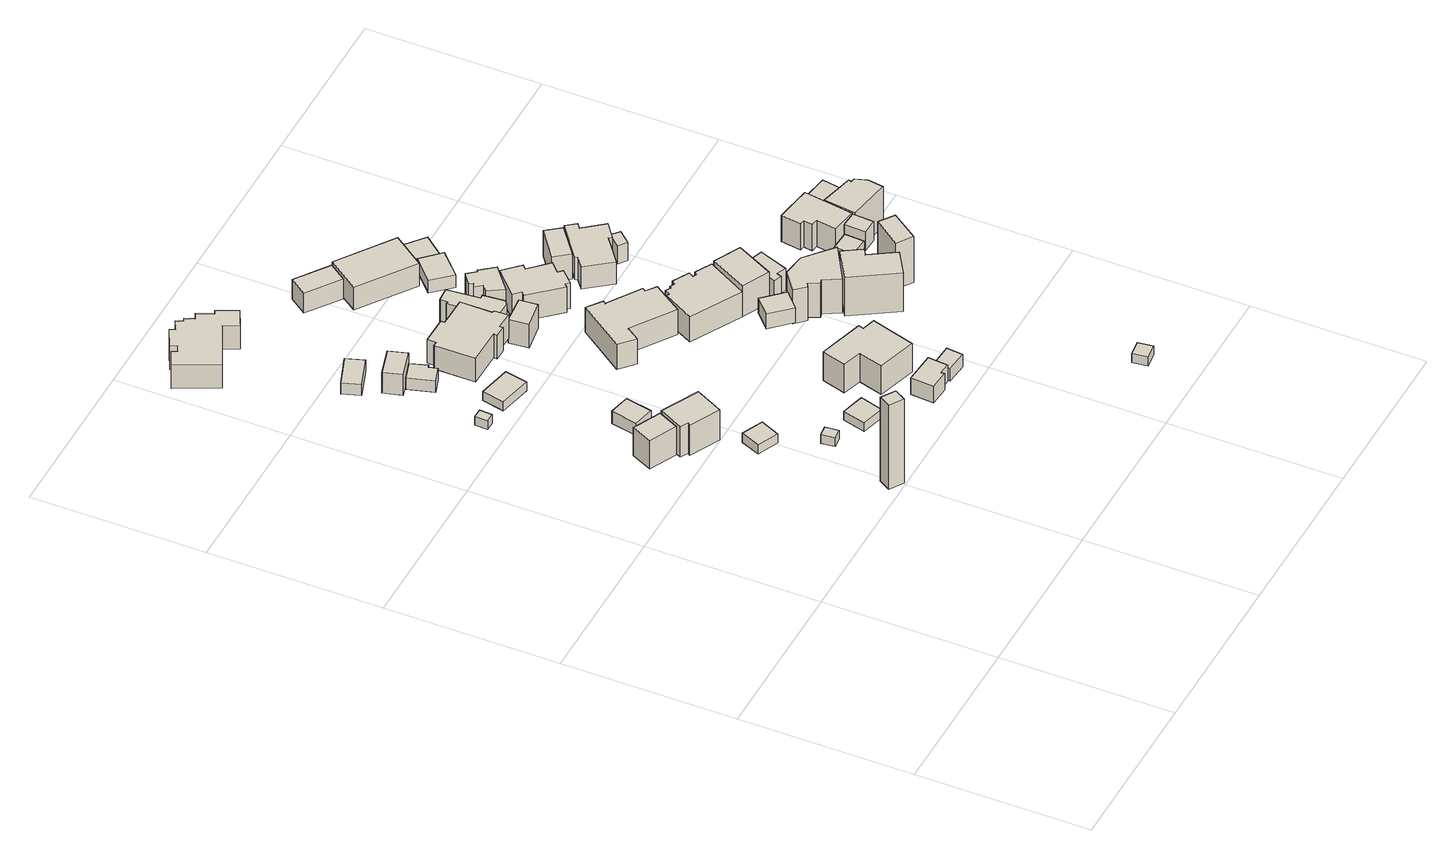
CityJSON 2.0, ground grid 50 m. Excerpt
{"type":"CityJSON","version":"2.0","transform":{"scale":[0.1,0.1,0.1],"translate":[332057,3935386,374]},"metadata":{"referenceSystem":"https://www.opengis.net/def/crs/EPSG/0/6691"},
"CityObjects":{
"building1":{"type":"Building","attributes":{"measuredHeight":33.1,"BuildingIDAttribute.prefecture":"14","BuildingIDAttribute.city":"14151","BuildingDetailAttribute.surveyYear":2015},"geometry":[{"type":"Solid","lod":"1","boundaries":[[[[0,1,2,3]],[[2,4,5,3]],[[1,6,4,2]],[[0,7,6,1]],[[3,5,7,0]],[[4,6,7,5]]]]}]},
"building2":{"type":"Building","attributes":{"usage":"411","measuredHeight":10.2,"storeysAboveGround":1,"BuildingIDAttribute.prefecture":"14","BuildingIDAttribute.city":"14151","BuildingDetailAttribute.totalFloorArea":48.78,"BuildingDetailAttribute.buildingFootprintArea":48.78,"BuildingDetailAttribute.buildingStructureType":"601","BuildingDetailAttribute.buildingStructureOrgType":"1","BuildingDetailAttribute.orgUsage":"10","BuildingDetailAttribute.surveyYear":2015},"geometry":[{"type":"Solid","lod":"1","boundaries":[[[[8,9,10,11]],[[10,12,13,11]],[[9,14,12,10]],[[8,15,14,9]],[[11,13,15,8]],[[12,14,15,13]]]]}]},
"building3":{"type":"Building","attributes":{"measuredHeight":3.3,"BuildingIDAttribute.prefecture":"14","BuildingIDAttribute.city":"14151","BuildingDetailAttribute.surveyYear":2015},"geometry":[{"type":"Solid","lod":"1","boundaries":[[[[16,17,18,19]],[[18,20,21,19]],[[17,22,20,18]],[[16,23,22,17]],[[19,21,23,16]],[[20,22,23,21]]]]}]},
"building4":{"type":"Building","attributes":{"usage":"411","measuredHeight":11.6,"storeysAboveGround":2,"BuildingIDAttribute.prefecture":"14","BuildingIDAttribute.city":"14151","BuildingDetailAttribute.totalFloorArea":176.84,"BuildingDetailAttribute.buildingFootprintArea":88.42,"BuildingDetailAttribute.buildingStructureType":"601","BuildingDetailAttribute.buildingStructureOrgType":"1","BuildingDetailAttribute.orgUsage":"10","BuildingDetailAttribute.surveyYear":2015},"geometry":[{"type":"Solid","lod":"1","boundaries":[[[[24,25,26,27,28,29]],[[28,30,31,29]],[[27,32,30,28]],[[26,33,32,27]],[[25,34,33,26]],[[24,35,34,25]],[[29,31,35,24]],[[30,32,33,34,35,31]]]]}]},
"building5":{"type":"Building","attributes":{"BuildingIDAttribute.prefecture":"14","BuildingIDAttribute.city":"14151","BuildingDetailAttribute.surveyYear":2015},"geometry":[{"type":"Solid","lod":"1","boundaries":[[[[36,37,38,39]],[[38,40,41,39]],[[37,42,40,38]],[[36,43,42,37]],[[39,41,43,36]],[[40,42,43,41]]]]}]},
"building6":{"type":"Building","attributes":{"BuildingIDAttribute.prefecture":"14","BuildingIDAttribute.city":"14151","BuildingDetailAttribute.surveyYear":2015},"geometry":[{"type":"Solid","lod":"1","boundaries":[[[[44,45,46,47]],[[46,48,49,47]],[[45,50,48,46]],[[44,51,50,45]],[[47,49,51,44]],[[48,50,51,49]]]]}]},
"building7":{"type":"Building","attributes":{"measuredHeight":7.9,"BuildingIDAttribute.prefecture":"14","BuildingIDAttribute.city":"14151","BuildingDetailAttribute.surveyYear":2015},"geometry":[{"type":"Solid","lod":"1","boundaries":[[[[52,53,54,55]],[[54,56,57,55]],[[53,58,56,54]],[[52,59,58,53]],[[55,57,59,52]],[[56,58,59,57]]]]}]},
"building8":{"type":"Building","attributes":{"BuildingIDAttribute.prefecture":"14","BuildingIDAttribute.city":"14151","BuildingDetailAttribute.surveyYear":2015},"geometry":[{"type":"Solid","lod":"1","boundaries":[[[[60,61,62,63]],[[62,64,65,63]],[[61,66,64,62]],[[60,67,66,61]],[[63,65,67,60]],[[64,66,67,65]]]]}]},
"building9":{"type":"Building","attributes":{"BuildingIDAttribute.prefecture":"14","BuildingIDAttribute.city":"14151","BuildingDetailAttribute.surveyYear":2015},"geometry":[{"type":"Solid","lod":"1","boundaries":[[[[68,69,70,71]],[[70,72,73,71]],[[69,74,72,70]],[[68,75,74,69]],[[71,73,75,68]],[[72,74,75,73]]]]}]},
"building10":{"type":"Building","attributes":{"usage":"451","measuredHeight":4.3,"storeysAboveGround":1,"BuildingIDAttribute.prefecture":"14","BuildingIDAttribute.city":"14151","BuildingDetailAttribute.totalFloorArea":34.4,"BuildingDetailAttribute.buildingFootprintArea":34.4,"BuildingDetailAttribute.buildingStructureType":"601","BuildingDetailAttribute.buildingStructureOrgType":"1","BuildingDetailAttribute.orgUsage":"200","BuildingDetailAttribute.surveyYear":2015},"geometry":[{"type":"Solid","lod":"1","boundaries":[[[[76,77,78,79,80,81]],[[80,82,83,81]],[[79,84,82,80]],[[78,85,84,79]],[[77,86,85,78]],[[76,87,86,77]],[[81,83,87,76]],[[82,84,85,86,87,83]]]]}]},
"building11":{"type":"Building","attributes":{"usage":"451","measuredHeight":8.6,"storeysAboveGround":1,"BuildingIDAttribute.prefecture":"14","BuildingIDAttribute.city":"14151","BuildingDetailAttribute.totalFloorArea":37.12,"BuildingDetailAttribute.buildingFootprintArea":37.12,"BuildingDetailAttribute.buildingStructureType":"601","BuildingDetailAttribute.buildingStructureOrgType":"1","BuildingDetailAttribute.orgUsage":"200","BuildingDetailAttribute.surveyYear":2015},"geometry":[{"type":"Solid","lod":"1","boundaries":[[[[88,89,90,91]],[[90,92,93,91]],[[89,94,92,90]],[[88,95,94,89]],[[91,93,95,88]],[[92,94,95,93]]]]}]},
"building12":{"type":"Building","attributes":{"usage":"411","measuredHeight":4,"storeysAboveGround":1,"BuildingIDAttribute.prefecture":"14","BuildingIDAttribute.city":"14151","BuildingDetailAttribute.totalFloorArea":39.52,"BuildingDetailAttribute.buildingFootprintArea":39.52,"BuildingDetailAttribute.buildingStructureType":"601","BuildingDetailAttribute.buildingStructureOrgType":"1","BuildingDetailAttribute.orgUsage":"10","BuildingDetailAttribute.surveyYear":2015},"geometry":[{"type":"Solid","lod":"1","boundaries":[[[[96,97,98,99]],[[98,100,101,99]],[[97,102,100,98]],[[96,103,102,97]],[[99,101,103,96]],[[100,102,103,101]]]]}]},
"building13":{"type":"Building","attributes":{"usage":"411","measuredHeight":6.2,"storeysAboveGround":2,"BuildingIDAttribute.prefecture":"14","BuildingIDAttribute.city":"14151","BuildingDetailAttribute.totalFloorArea":81.27,"BuildingDetailAttribute.buildingFootprintArea":40.63,"BuildingDetailAttribute.buildingStructureType":"601","BuildingDetailAttribute.buildingStructureOrgType":"1","BuildingDetailAttribute.orgUsage":"10","BuildingDetailAttribute.surveyYear":2015,"BuildingLandSlideRiskAttribute.description":"1","BuildingLandSlideRiskAttribute.areaType":"1"},"geometry":[{"type":"Solid","lod":"1","boundaries":[[[[104,105,106,107,108,109]],[[108,110,111,109]],[[107,112,110,108]],[[106,113,112,107]],[[105,114,113,106]],[[104,115,114,105]],[[109,111,115,104]],[[110,112,113,114,115,111]]]]}]},
"building14":{"type":"Building","attributes":{"usage":"411","measuredHeight":4.7,"storeysAboveGround":2,"BuildingIDAttribute.prefecture":"14","BuildingIDAttribute.city":"14151","BuildingDetailAttribute.totalFloorArea":40.94,"BuildingDetailAttribute.buildingFootprintArea":20.47,"BuildingDetailAttribute.buildingStructureType":"601","BuildingDetailAttribute.buildingStructureOrgType":"1","BuildingDetailAttribute.orgUsage":"10","BuildingDetailAttribute.surveyYear":2015,"BuildingLandSlideRiskAttribute.description":"1","BuildingLandSlideRiskAttribute.areaType":"1"},"geometry":[{"type":"Solid","lod":"1","boundaries":[[[[116,117,118,119]],[[118,120,121,119]],[[117,122,120,118]],[[116,123,122,117]],[[119,121,123,116]],[[120,122,123,121]]]]}]},
"building15":{"type":"Building","attributes":{"measuredHeight":11,"BuildingIDAttribute.prefecture":"14","BuildingIDAttribute.city":"14151","BuildingDetailAttribute.surveyYear":2015},"geometry":[{"type":"Solid","lod":"1","boundaries":[[[[124,125,126,127,128,129,130,131]],[[130,132,133,131]],[[129,134,132,130]],[[128,135,134,129]],[[127,136,135,128]],[[126,137,136,127]],[[125,138,137,126]],[[124,139,138,125]],[[131,133,139,124]],[[132,134,135,136,137,138,139,133]]]]}]},
"building16":{"type":"Building","attributes":{"usage":"411","measuredHeight":10.3,"storeysAboveGround":2,"BuildingIDAttribute.prefecture":"14","BuildingIDAttribute.city":"14151","BuildingDetailAttribute.totalFloorArea":354.39,"BuildingDetailAttribute.buildingFootprintArea":177.19,"BuildingDetailAttribute.buildingStructureType":"601","BuildingDetailAttribute.buildingStructureOrgType":"1","BuildingDetailAttribute.orgUsage":"10","BuildingDetailAttribute.surveyYear":2015},"geometry":[{"type":"Solid","lod":"1","boundaries":[[[[140,141,142,143,144,145,146,147,148,149,150,151,152,153]],[[152,154,155,153]],[[151,156,154,152]],[[150,157,156,151]],[[149,158,157,150]],[[148,159,158,149]],[[147,160,159,148]],[[146,161,160,147]],[[145,162,161,146]],[[144,163,162,145]],[[143,164,163,144]],[[142,165,164,143]],[[141,166,165,142]],[[140,167,166,141]],[[153,155,167,140]],[[154,156,157,158,159,160,161,162,163,164,165,166,167,155]]]]}]},
"building17":{"type":"Building","attributes":{"measuredHeight":9.9,"BuildingIDAttribute.prefecture":"14","BuildingIDAttribute.city":"14151","BuildingDetailAttribute.surveyYear":2015},"geometry":[{"type":"Solid","lod":"1","boundaries":[[[[168,169,170,171,172,173,174,175,176,177,178,179,180,181,182,183,184,185]],[[184,186,187,185]],[[183,188,186,184]],[[182,189,188,183]],[[181,190,189,182]],[[180,191,190,181]],[[179,192,191,180]],[[178,193,192,179]],[[177,194,193,178]],[[176,195,194,177]],[[175,196,195,176]],[[174,197,196,175]],[[173,198,197,174]],[[172,199,198,173]],[[171,200,199,172]],[[170,201,200,171]],[[169,202,201,170]],[[168,203,202,169]],[[185,187,203,168]],[[186,188,189,190,191,192,193,194,195,196,197,198,199,200,201,202,203,187]]]]}]},
"building18":{"type":"Building","attributes":{"usage":"411","measuredHeight":8.7,"storeysAboveGround":1,"BuildingIDAttribute.prefecture":"14","BuildingIDAttribute.city":"14151","BuildingDetailAttribute.totalFloorArea":35.49,"BuildingDetailAttribute.buildingFootprintArea":35.49,"BuildingDetailAttribute.buildingStructureType":"601","BuildingDetailAttribute.buildingStructureOrgType":"1","BuildingDetailAttribute.orgUsage":"10","BuildingDetailAttribute.surveyYear":2015},"geometry":[{"type":"Solid","lod":"1","boundaries":[[[[204,205,206,207]],[[206,208,209,207]],[[205,210,208,206]],[[204,211,210,205]],[[207,209,211,204]],[[208,210,211,209]]]]}]},
"building19":{"type":"Building","attributes":{"BuildingIDAttribute.prefecture":"14","BuildingIDAttribute.city":"14151","BuildingDetailAttribute.surveyYear":2015},"geometry":[{"type":"Solid","lod":"1","boundaries":[[[[212,213,214,215]],[[214,216,217,215]],[[213,218,216,214]],[[212,219,218,213]],[[215,217,219,212]],[[216,218,219,217]]]]}]},
"building20":{"type":"Building","attributes":{"usage":"411","measuredHeight":11.6,"storeysAboveGround":2,"BuildingIDAttribute.prefecture":"14","BuildingIDAttribute.city":"14151","BuildingDetailAttribute.totalFloorArea":129.12,"BuildingDetailAttribute.buildingFootprintArea":64.56,"BuildingDetailAttribute.buildingStructureType":"601","BuildingDetailAttribute.buildingStructureOrgType":"1","BuildingDetailAttribute.orgUsage":"10","BuildingDetailAttribute.surveyYear":2015},"geometry":[{"type":"Solid","lod":"1","boundaries":[[[[220,221,222,223,224,225,226,227,228]],[[227,229,230,228]],[[226,231,229,227]],[[225,232,231,226]],[[224,233,232,225]],[[223,234,233,224]],[[222,235,234,223]],[[221,236,235,222]],[[220,237,236,221]],[[228,230,237,220]],[[229,231,232,233,234,235,236,237,230]]]]}]},
"building21":{"type":"Building","attributes":{"usage":"411","measuredHeight":12.2,"storeysAboveGround":2,"BuildingIDAttribute.prefecture":"14","BuildingIDAttribute.city":"14151","BuildingDetailAttribute.totalFloorArea":429.05,"BuildingDetailAttribute.buildingFootprintArea":214.52,"BuildingDetailAttribute.buildingStructureType":"601","BuildingDetailAttribute.buildingStructureOrgType":"1","BuildingDetailAttribute.orgUsage":"10","BuildingDetailAttribute.surveyYear":2015},"geometry":[{"type":"Solid","lod":"1","boundaries":[[[[238,239,240,241,242,243,244,245,246,247,248]],[[247,249,250,248]],[[246,251,249,247]],[[245,252,251,246]],[[244,253,252,245]],[[243,254,253,244]],[[242,255,254,243]],[[241,256,255,242]],[[240,257,256,241]],[[239,258,257,240]],[[238,259,258,239]],[[248,250,259,238]],[[249,251,252,253,254,255,256,257,258,259,250]]]]}]},
"building22":{"type":"Building","attributes":{"usage":"411","measuredHeight":5.5,"storeysAboveGround":1,"BuildingIDAttribute.prefecture":"14","BuildingIDAttribute.city":"14151","BuildingDetailAttribute.totalFloorArea":40.42,"BuildingDetailAttribute.buildingFootprintArea":40.42,"BuildingDetailAttribute.buildingStructureType":"601","BuildingDetailAttribute.buildingStructureOrgType":"1","BuildingDetailAttribute.orgUsage":"10","BuildingDetailAttribute.surveyYear":2015},"geometry":[{"type":"Solid","lod":"1","boundaries":[[[[260,261,262,263]],[[262,264,265,263]],[[261,266,264,262]],[[260,267,266,261]],[[263,265,267,260]],[[264,266,267,265]]]]}]},
"building23":{"type":"Building","attributes":{"usage":"411","measuredHeight":10.6,"storeysAboveGround":2,"BuildingIDAttribute.prefecture":"14","BuildingIDAttribute.city":"14151","BuildingDetailAttribute.totalFloorArea":301.44,"BuildingDetailAttribute.buildingFootprintArea":150.72,"BuildingDetailAttribute.buildingStructureType":"601","BuildingDetailAttribute.buildingStructureOrgType":"1","BuildingDetailAttribute.orgUsage":"10","BuildingDetailAttribute.surveyYear":2015},"geometry":[{"type":"Solid","lod":"1","boundaries":[[[[268,269,270,271,272,273,274,275,276,277,278,279,280,281]],[[280,282,283,281]],[[279,284,282,280]],[[278,285,284,279]],[[277,286,285,278]],[[276,287,286,277]],[[275,288,287,276]],[[274,289,288,275]],[[273,290,289,274]],[[272,291,290,273]],[[271,292,291,272]],[[270,293,292,271]],[[269,294,293,270]],[[268,295,294,269]],[[281,283,295,268]],[[282,284,285,286,287,288,289,290,291,292,293,294,295,283]]]]}]},
"building24":{"type":"Building","attributes":{"usage":"451","measuredHeight":7.2,"storeysAboveGround":1,"BuildingIDAttribute.prefecture":"14","BuildingIDAttribute.city":"14151","BuildingDetailAttribute.totalFloorArea":39.21,"BuildingDetailAttribute.buildingFootprintArea":39.21,"BuildingDetailAttribute.buildingStructureType":"601","BuildingDetailAttribute.buildingStructureOrgType":"1","BuildingDetailAttribute.orgUsage":"200","BuildingDetailAttribute.surveyYear":2015},"geometry":[{"type":"Solid","lod":"1","boundaries":[[[[296,297,298,299]],[[298,300,301,299]],[[297,302,300,298]],[[296,303,302,297]],[[299,301,303,296]],[[300,302,303,301]]]]}]},
"building25":{"type":"Building","attributes":{"usage":"411","measuredHeight":9.8,"storeysAboveGround":1,"BuildingIDAttribute.prefecture":"14","BuildingIDAttribute.city":"14151","BuildingDetailAttribute.totalFloorArea":49.42,"BuildingDetailAttribute.buildingFootprintArea":49.42,"BuildingDetailAttribute.buildingStructureType":"601","BuildingDetailAttribute.buildingStructureOrgType":"1","BuildingDetailAttribute.orgUsage":"10","BuildingDetailAttribute.surveyYear":2015},"geometry":[{"type":"Solid","lod":"1","boundaries":[[[[304,305,306,307,308,309,310,311,312,313]],[[312,314,315,313]],[[311,316,314,312]],[[310,317,316,311]],[[309,318,317,310]],[[308,319,318,309]],[[307,320,319,308]],[[306,321,320,307]],[[305,322,321,306]],[[304,323,322,305]],[[313,315,323,304]],[[314,316,317,318,319,320,321,322,323,315]]]]}]},
"building26":{"type":"Building","attributes":{"usage":"411","measuredHeight":10,"storeysAboveGround":1,"BuildingIDAttribute.prefecture":"14","BuildingIDAttribute.city":"14151","BuildingDetailAttribute.totalFloorArea":119.76,"BuildingDetailAttribute.buildingFootprintArea":119.76,"BuildingDetailAttribute.buildingStructureType":"601","BuildingDetailAttribute.buildingStructureOrgType":"1","BuildingDetailAttribute.orgUsage":"10","BuildingDetailAttribute.surveyYear":2015},"geometry":[{"type":"Solid","lod":"1","boundaries":[[[[324,325,326,327,328,329,330,331,332,333,334,335]],[[334,336,337,335]],[[333,338,336,334]],[[332,339,338,333]],[[331,340,339,332]],[[330,341,340,331]],[[329,342,341,330]],[[328,343,342,329]],[[327,344,343,328]],[[326,345,344,327]],[[325,346,345,326]],[[324,347,346,325]],[[335,337,347,324]],[[336,338,339,340,341,342,343,344,345,346,347,337]]]]}]},
"building27":{"type":"Building","attributes":{"usage":"411","measuredHeight":11.6,"storeysAboveGround":2,"BuildingIDAttribute.prefecture":"14","BuildingIDAttribute.city":"14151","BuildingDetailAttribute.totalFloorArea":144.2,"BuildingDetailAttribute.buildingFootprintArea":72.1,"BuildingDetailAttribute.buildingStructureType":"601","BuildingDetailAttribute.buildingStructureOrgType":"1","BuildingDetailAttribute.orgUsage":"10","BuildingDetailAttribute.surveyYear":2015},"geometry":[{"type":"Solid","lod":"1","boundaries":[[[[348,349,350,351]],[[350,352,353,351]],[[349,354,352,350]],[[348,355,354,349]],[[351,353,355,348]],[[352,354,355,353]]]]}]},
"building28":{"type":"Building","attributes":{"usage":"415","measuredHeight":12.3,"storeysAboveGround":2,"BuildingIDAttribute.prefecture":"14","BuildingIDAttribute.city":"14151","BuildingDetailAttribute.totalFloorArea":203.27,"BuildingDetailAttribute.buildingFootprintArea":101.63,"BuildingDetailAttribute.buildingStructureType":"601","BuildingDetailAttribute.buildingStructureOrgType":"1","BuildingDetailAttribute.orgUsage":"50","BuildingDetailAttribute.surveyYear":2015},"geometry":[{"type":"Solid","lod":"1","boundaries":[[[[356,357,358,359,360,361,362,363,364,365]],[[364,366,367,365]],[[363,368,366,364]],[[362,369,368,363]],[[361,370,369,362]],[[360,371,370,361]],[[359,372,371,360]],[[358,373,372,359]],[[357,374,373,358]],[[356,375,374,357]],[[365,367,375,356]],[[366,368,369,370,371,372,373,374,375,367]]]]}]},
"building29":{"type":"Building","attributes":{"usage":"451","measuredHeight":8.6,"storeysAboveGround":1,"BuildingIDAttribute.prefecture":"14","BuildingIDAttribute.city":"14151","BuildingDetailAttribute.totalFloorArea":158.56,"BuildingDetailAttribute.buildingFootprintArea":158.56,"BuildingDetailAttribute.buildingStructureType":"601","BuildingDetailAttribute.buildingStructureOrgType":"1","BuildingDetailAttribute.orgUsage":"200","BuildingDetailAttribute.surveyYear":2015},"geometry":[{"type":"Solid","lod":"1","boundaries":[[[[376,377,378,379]],[[378,380,381,379]],[[377,382,380,378]],[[376,383,382,377]],[[379,381,383,376]],[[380,382,383,381]]]]}]},
"building30":{"type":"Building","attributes":{"usage":"411","measuredHeight":14.1,"storeysAboveGround":2,"BuildingIDAttribute.prefecture":"14","BuildingIDAttribute.city":"14151","BuildingDetailAttribute.totalFloorArea":192.68,"BuildingDetailAttribute.buildingFootprintArea":96.34,"BuildingDetailAttribute.buildingStructureType":"601","BuildingDetailAttribute.buildingStructureOrgType":"1","BuildingDetailAttribute.orgUsage":"10","BuildingDetailAttribute.surveyYear":2015},"geometry":[{"type":"Solid","lod":"1","boundaries":[[[[384,385,386,387,388,389]],[[388,390,391,389]],[[387,392,390,388]],[[386,393,392,387]],[[385,394,393,386]],[[384,395,394,385]],[[389,391,395,384]],[[390,392,393,394,395,391]]]]}]},
"building31":{"type":"Building","attributes":{"usage":"411","measuredHeight":5.6,"storeysAboveGround":1,"BuildingIDAttribute.prefecture":"14","BuildingIDAttribute.city":"14151","BuildingDetailAttribute.totalFloorArea":52.64,"BuildingDetailAttribute.buildingFootprintArea":52.64,"BuildingDetailAttribute.buildingStructureType":"601","BuildingDetailAttribute.buildingStructureOrgType":"1","BuildingDetailAttribute.orgUsage":"10","BuildingDetailAttribute.surveyYear":2015},"geometry":[{"type":"Solid","lod":"1","boundaries":[[[[396,397,398,399]],[[398,400,401,399]],[[397,402,400,398]],[[396,403,402,397]],[[399,401,403,396]],[[400,402,403,401]]]]}]},
"building32":{"type":"Building","attributes":{"usage":"411","measuredHeight":8.2,"storeysAboveGround":1,"BuildingIDAttribute.prefecture":"14","BuildingIDAttribute.city":"14151","BuildingDetailAttribute.totalFloorArea":40.56,"BuildingDetailAttribute.buildingFootprintArea":40.56,"BuildingDetailAttribute.buildingStructureType":"601","BuildingDetailAttribute.buildingStructureOrgType":"1","BuildingDetailAttribute.orgUsage":"10","BuildingDetailAttribute.surveyYear":2015},"geometry":[{"type":"Solid","lod":"1","boundaries":[[[[404,405,406,407,408,409]],[[408,410,411,409]],[[407,412,410,408]],[[406,413,412,407]],[[405,414,413,406]],[[404,415,414,405]],[[409,411,415,404]],[[410,412,413,414,415,411]]]]}]},
"building33":{"type":"Building","attributes":{"usage":"411","measuredHeight":7.5,"storeysAboveGround":1,"BuildingIDAttribute.prefecture":"14","BuildingIDAttribute.city":"14151","BuildingDetailAttribute.totalFloorArea":38.49,"BuildingDetailAttribute.buildingFootprintArea":38.49,"BuildingDetailAttribute.buildingStructureType":"601","BuildingDetailAttribute.buildingStructureOrgType":"1","BuildingDetailAttribute.orgUsage":"10","BuildingDetailAttribute.surveyYear":2015},"geometry":[{"type":"Solid","lod":"1","boundaries":[[[[416,417,418,419]],[[418,420,421,419]],[[417,422,420,418]],[[416,423,422,417]],[[419,421,423,416]],[[420,422,423,421]]]]}]},
"building34":{"type":"Building","attributes":{"usage":"411","measuredHeight":8.9,"storeysAboveGround":2,"BuildingIDAttribute.prefecture":"14","BuildingIDAttribute.city":"14151","BuildingDetailAttribute.totalFloorArea":77.85,"BuildingDetailAttribute.buildingFootprintArea":38.92,"BuildingDetailAttribute.buildingStructureType":"601","BuildingDetailAttribute.buildingStructureOrgType":"1","BuildingDetailAttribute.orgUsage":"10","BuildingDetailAttribute.surveyYear":2015,"BuildingLandSlideRiskAttribute.description":"1","BuildingLandSlideRiskAttribute.areaType":"1"},"geometry":[{"type":"Solid","lod":"1","boundaries":[[[[424,425,426,427]],[[426,428,429,427]],[[425,430,428,426]],[[424,431,430,425]],[[427,429,431,424]],[[428,430,431,429]]]]}]},
"building35":{"type":"Building","attributes":{"usage":"411","measuredHeight":8.4,"storeysAboveGround":2,"BuildingIDAttribute.prefecture":"14","BuildingIDAttribute.city":"14151","BuildingDetailAttribute.totalFloorArea":218.99,"BuildingDetailAttribute.buildingFootprintArea":109.5,"BuildingDetailAttribute.buildingStructureType":"601","BuildingDetailAttribute.buildingStructureOrgType":"1","BuildingDetailAttribute.orgUsage":"10","BuildingDetailAttribute.surveyYear":2015,"BuildingLandSlideRiskAttribute.description":"1","BuildingLandSlideRiskAttribute.areaType":"1"},"geometry":[{"type":"Solid","lod":"1","boundaries":[[[[432,433,434,435,436,437,438,439,440,441]],[[440,442,443,441]],[[439,444,442,440]],[[438,445,444,439]],[[437,446,445,438]],[[436,447,446,437]],[[435,448,447,436]],[[434,449,448,435]],[[433,450,449,434]],[[432,451,450,433]],[[441,443,451,432]],[[442,444,445,446,447,448,449,450,451,443]]]]}]},
"building36":{"type":"Building","attributes":{"measuredHeight":6.7,"BuildingIDAttribute.prefecture":"14","BuildingIDAttribute.city":"14151","BuildingDetailAttribute.surveyYear":2015,"BuildingLandSlideRiskAttribute.description":"1","BuildingLandSlideRiskAttribute.areaType":"1"},"geometry":[{"type":"Solid","lod":"1","boundaries":[[[[452,453,454,455]],[[454,456,457,455]],[[453,458,456,454]],[[452,459,458,453]],[[455,457,459,452]],[[456,458,459,457]]]]}]},
"building37":{"type":"Building","attributes":{"usage":"451","measuredHeight":22.6,"storeysAboveGround":1,"BuildingIDAttribute.prefecture":"14","BuildingIDAttribute.city":"14151","BuildingDetailAttribute.totalFloorArea":41.95,"BuildingDetailAttribute.buildingFootprintArea":41.95,"BuildingDetailAttribute.buildingStructureType":"601","BuildingDetailAttribute.buildingStructureOrgType":"1","BuildingDetailAttribute.orgUsage":"200","BuildingDetailAttribute.surveyYear":2015,"BuildingLandSlideRiskAttribute.description":"1","BuildingLandSlideRiskAttribute.areaType":"1"},"geometry":[{"type":"Solid","lod":"1","boundaries":[[[[460,461,462,463]],[[462,464,465,463]],[[461,466,464,462]],[[460,467,466,461]],[[463,465,467,460]],[[464,466,467,465]]]]}]},
"building38":{"type":"Building","attributes":{"usage":"411","measuredHeight":5.9,"storeysAboveGround":1,"BuildingIDAttribute.prefecture":"14","BuildingIDAttribute.city":"14151","BuildingDetailAttribute.totalFloorArea":18.62,"BuildingDetailAttribute.buildingFootprintArea":18.62,"BuildingDetailAttribute.buildingStructureType":"601","BuildingDetailAttribute.buildingStructureOrgType":"1","BuildingDetailAttribute.orgUsage":"10","BuildingDetailAttribute.surveyYear":2015},"geometry":[{"type":"Solid","lod":"1","boundaries":[[[[468,469,470,471]],[[470,472,473,471]],[[469,474,472,470]],[[468,475,474,469]],[[471,473,475,468]],[[472,474,475,473]]]]}]},
"building39":{"type":"Building","attributes":{"usage":"411","measuredHeight":6.7,"storeysAboveGround":1,"BuildingIDAttribute.prefecture":"14","BuildingIDAttribute.city":"14151","BuildingDetailAttribute.totalFloorArea":22.46,"BuildingDetailAttribute.buildingFootprintArea":22.46,"BuildingDetailAttribute.buildingStructureType":"601","BuildingDetailAttribute.buildingStructureOrgType":"1","BuildingDetailAttribute.orgUsage":"10","BuildingDetailAttribute.surveyYear":2015,"BuildingLandSlideRiskAttribute.description":"1","BuildingLandSlideRiskAttribute.areaType":"1"},"geometry":[{"type":"Solid","lod":"1","boundaries":[[[[476,477,478,479]],[[478,480,481,479]],[[477,482,480,478]],[[476,483,482,477]],[[479,481,483,476]],[[480,482,483,481]]]]}]},
"building40":{"type":"Building","attributes":{"usage":"411","measuredHeight":10,"storeysAboveGround":1,"BuildingIDAttribute.prefecture":"14","BuildingIDAttribute.city":"14151","BuildingDetailAttribute.totalFloorArea":105.52,"BuildingDetailAttribute.buildingFootprintArea":105.52,"BuildingDetailAttribute.buildingStructureType":"601","BuildingDetailAttribute.buildingStructureOrgType":"1","BuildingDetailAttribute.orgUsage":"10","BuildingDetailAttribute.surveyYear":2015},"geometry":[{"type":"Solid","lod":"1","boundaries":[[[[484,485,486,487,488,489,490,491]],[[490,492,493,491]],[[489,494,492,490]],[[488,495,494,489]],[[487,496,495,488]],[[486,497,496,487]],[[485,498,497,486]],[[484,499,498,485]],[[491,493,499,484]],[[492,494,495,496,497,498,499,493]]]]}]},
"building41":{"type":"Building","attributes":{"usage":"411","measuredHeight":16.2,"storeysAboveGround":2,"BuildingIDAttribute.prefecture":"14","BuildingIDAttribute.city":"14151","BuildingDetailAttribute.totalFloorArea":150.14,"BuildingDetailAttribute.buildingFootprintArea":75.07,"BuildingDetailAttribute.buildingStructureType":"601","BuildingDetailAttribute.buildingStructureOrgType":"1","BuildingDetailAttribute.orgUsage":"10","BuildingDetailAttribute.surveyYear":2015,"BuildingLandSlideRiskAttribute.description":"1","BuildingLandSlideRiskAttribute.areaType":"1"},"geometry":[{"type":"Solid","lod":"1","boundaries":[[[[500,501,502,503,504,505,506]],[[505,507,508,506]],[[504,509,507,505]],[[503,510,509,504]],[[502,511,510,503]],[[501,512,511,502]],[[500,513,512,501]],[[506,508,513,500]],[[507,509,510,511,512,513,508]]]]}]},
"building42":{"type":"Building","attributes":{"usage":"411","measuredHeight":16.8,"storeysAboveGround":2,"BuildingIDAttribute.prefecture":"14","BuildingIDAttribute.city":"14151","BuildingDetailAttribute.totalFloorArea":60.94,"BuildingDetailAttribute.buildingFootprintArea":30.47,"BuildingDetailAttribute.buildingStructureType":"601","BuildingDetailAttribute.buildingStructureOrgType":"1","BuildingDetailAttribute.orgUsage":"10","BuildingDetailAttribute.surveyYear":2015,"BuildingLandSlideRiskAttribute.description":"1","BuildingLandSlideRiskAttribute.areaType":"1"},"geometry":[{"type":"Solid","lod":"1","boundaries":[[[[514,515,516,517]],[[516,518,519,517]],[[515,520,518,516]],[[514,521,520,515]],[[517,519,521,514]],[[518,520,521,519]]]]}]}
},
"vertices":[
[152,361,367],[132,328,367],[93,353,367],[113,386,367],[93,353,653],[113,386,653],[132,328,653],[152,361,653],
[104,958,248],[25,996,248],[54,1056,248],[133,1018,248],[54,1056,344],[133,1018,344],[25,996,344],[104,958,344],
[227,730,276],[167,757,276],[191,813,276],[252,786,276],[191,813,307],[252,786,307],[167,757,307],[227,730,307],
[125,935,245],[103,947,245],[139,1017,245],[246,963,245],[206,884,245],[119,927,245],[206,884,348],[119,927,348],[246,963,348],[139,1017,348],[103,947,348],[125,935,348],
[298,590,286],[267,587,286],[263,626,286],[294,629,286],[263,626,316],[294,629,316],[267,587,316],[298,590,316],
[79,1502,185],[77,1465,185],[50,1466,185],[52,1503,185],[50,1466,215],[52,1503,215],[77,1465,215],[79,1502,215],
[215,1082,221],[155,1095,221],[171,1172,221],[231,1159,221],[171,1172,263],[231,1159,263],[155,1095,263],[215,1082,263],
[411,524,292],[345,542,292],[363,608,292],[430,590,292],[363,608,322],[430,590,322],[345,542,322],[411,524,322],
[236,1444,177],[141,1464,177],[155,1529,177],[250,1509,177],[155,1529,207],[250,1509,207],[141,1464,207],[236,1444,207],
[183,1751,159],[199,1702,159],[191,1700,159],[198,1675,159],[150,1660,159],[128,1734,159],[150,1660,197],[128,1734,197],[198,1675,197],[191,1700,197],[199,1702,197],[183,1751,197],
[204,1762,141],[123,1738,141],[107,1791,141],[188,1814,141],[107,1791,212],[188,1814,212],[123,1738,212],[204,1762,212],
[182,1872,126],[92,1841,126],[74,1892,126],[164,1924,126],[74,1892,164],[164,1924,164],[92,1841,164],[182,1872,164],
[604,428,299],[571,431,299],[571,421,299],[514,425,299],[519,493,299],[609,486,299],[519,493,355],[609,486,355],[514,425,355],[571,421,355],[571,431,355],[604,428,355],
[611,469,300],[674,465,300],[670,418,300],[608,423,300],[670,418,343],[608,423,343],[674,465,343],[611,469,343],
[638,545,260],[526,579,260],[547,650,260],[491,667,260],[512,737,260],[642,698,260],[638,683,260],[676,672,260],[638,683,357],[676,672,357],[642,698,357],[512,737,357],[491,667,357],[547,650,357],[526,579,357],[638,545,357],
[308,1720,173],[308,1709,173],[396,1708,173],[395,1616,173],[402,1614,173],[404,1574,173],[354,1575,173],[354,1566,173],[320,1566,173],[320,1576,173],[215,1577,173],[216,1696,173],[228,1695,173],[228,1721,173],[228,1695,253],[228,1721,253],[216,1696,253],[215,1577,253],[320,1576,253],[320,1566,253],[354,1566,253],[354,1575,253],[404,1574,253],[402,1614,253],[395,1616,253],[396,1708,253],[308,1709,253],[308,1720,253],
[221,2246,28],[201,2287,28],[66,2223,28],[9,2340,28],[57,2363,28],[64,2348,28],[83,2357,28],[74,2375,28],[132,2403,28],[139,2389,28],[167,2403,28],[177,2384,28],[185,2388,28],[198,2361,28],[215,2369,28],[236,2325,28],[247,2330,28],[275,2272,28],[247,2330,107],[275,2272,107],[236,2325,107],[215,2369,107],[198,2361,107],[185,2388,107],[177,2384,107],[167,2403,107],[139,2389,107],[132,2403,107],[74,2375,107],[83,2357,107],[64,2348,107],[57,2363,107],[9,2340,107],[66,2223,107],[201,2287,107],[221,2246,107],
[407,1577,153],[488,1585,153],[493,1532,153],[413,1520,153],[493,1532,233],[413,1520,233],[488,1585,233],[407,1577,233],
[895,47,276],[940,53,276],[946,9,276],[901,3,276],[946,9,306],[901,3,306],[940,53,306],[895,47,306],
[398,1747,137],[406,1747,137],[406,1769,137],[447,1772,137],[456,1678,137],[467,1678,137],[473,1616,137],[461,1607,137],[406,1608,137],[461,1607,230],[406,1608,230],[473,1616,230],[467,1678,230],[456,1678,230],[447,1772,230],[406,1769,230],[406,1747,230],[398,1747,230],
[497,1280,158],[471,1242,158],[429,1281,158],[524,1415,158],[565,1383,158],[559,1374,158],[565,1372,158],[653,1313,158],[647,1304,158],[675,1283,158],[617,1197,158],[675,1283,243],[617,1197,243],[647,1304,243],[653,1313,243],[565,1372,243],[559,1374,243],[565,1383,243],[524,1415,243],[429,1281,243],[471,1242,243],[497,1280,243],
[702,988,189],[749,1032,189],[803,975,189],[756,931,189],[803,975,239],[756,931,239],[749,1032,239],[702,988,239],
[656,1249,154],[665,1244,154],[673,1259,154],[689,1250,154],[692,1256,154],[707,1248,154],[713,1259,154],[761,1233,154],[753,1219,154],[764,1213,154],[769,1222,154],[817,1196,154],[753,1079,154],[608,1159,154],[753,1079,240],[608,1159,240],[817,1196,240],[769,1222,240],[764,1213,240],[753,1219,240],[761,1233,240],[713,1259,240],[707,1248,240],[692,1256,240],[689,1250,240],[673,1259,240],[665,1244,240],[656,1249,240],
[485,2079,52],[392,2147,52],[428,2197,52],[521,2129,52],[428,2197,119],[521,2129,119],[392,2147,119],[485,2079,119],
[562,1657,100],[535,1701,100],[551,1715,100],[536,1735,100],[547,1741,100],[540,1751,100],[573,1776,100],[594,1751,100],[598,1754,100],[631,1714,100],[598,1754,182],[631,1714,182],[594,1751,182],[573,1776,182],[540,1751,182],[547,1741,182],[536,1735,182],[551,1715,182],[535,1701,182],[562,1657,182],
[640,1526,101],[632,1518,101],[555,1603,101],[566,1612,101],[547,1631,101],[617,1700,101],[661,1655,101],[650,1644,101],[701,1591,101],[674,1565,101],[686,1553,101],[650,1516,101],[686,1553,187],[650,1516,187],[674,1565,187],[701,1591,187],[650,1644,187],[661,1655,187],[617,1700,187],[547,1631,187],[566,1612,187],[555,1603,187],[632,1518,187],[640,1526,187],
[760,1081,149],[815,1189,149],[891,1151,149],[836,1043,149],[891,1151,254],[836,1043,254],[815,1189,254],[760,1081,254],
[888,861,143],[861,908,143],[849,903,143],[834,935,143],[823,928,143],[795,957,143],[852,1001,143],[917,992,143],[958,957,143],[994,925,143],[958,957,258],[994,925,258],[917,992,258],[852,1001,258],[795,957,258],[823,928,258],[834,935,258],[849,903,258],[861,908,258],[888,861,258],
[459,2037,50],[525,2130,50],[681,2019,50],[614,1926,50],[681,2019,127],[614,1926,127],[525,2130,127],[459,2037,127],
[876,849,146],[964,904,146],[997,851,146],[979,839,146],[1025,765,146],[956,721,146],[1025,765,277],[956,721,277],[979,839,277],[997,851,277],[964,904,277],[876,849,277],
[574,1881,76],[637,1943,76],[688,1891,76],[623,1827,76],[688,1891,119],[623,1827,119],[637,1943,119],[574,1881,119],
[881,1126,149],[929,1109,149],[898,1026,149],[871,1037,149],[865,1022,149],[841,1031,149],[865,1022,224],[841,1031,224],[871,1037,224],[898,1026,224],[929,1109,224],[881,1126,224],
[637,1947,51],[683,2003,51],[735,1960,51],[689,1904,51],[735,1960,108],[689,1904,108],[683,2003,108],[637,1947,108],
[754,1618,68],[837,1682,68],[869,1640,68],[787,1576,68],[869,1640,154],[787,1576,154],[837,1682,154],[754,1618,154],
[756,1536,74],[786,1560,74],[782,1566,74],[883,1644,74],[904,1616,74],[890,1605,74],[937,1546,74],[894,1513,74],[887,1522,74],[813,1464,74],[887,1522,149],[813,1464,149],[894,1513,149],[937,1546,149],[890,1605,149],[904,1616,149],[883,1644,149],[782,1566,149],[786,1560,149],[756,1536,149],
[956,1519,56],[925,1484,56],[903,1502,56],[935,1538,56],[903,1502,117],[935,1538,117],[925,1484,117],[956,1519,117],
[1209,863,63],[1154,785,63],[1111,816,63],[1167,893,63],[1111,816,219],[1167,893,219],[1154,785,219],[1209,863,219],
[1159,928,111],[1102,931,111],[1105,987,111],[1162,984,111],[1105,987,146],[1162,984,146],[1102,931,146],[1159,928,146],
[1167,988,110],[1213,985,110],[1209,924,110],[1164,926,110],[1209,924,174],[1164,926,174],[1213,985,174],[1167,988,174],
[1150,1058,86],[1130,1061,86],[1134,1086,86],[1120,1088,86],[1129,1147,86],[1235,1131,86],[1214,988,86],[1141,999,86],[1214,988,175],[1141,999,175],[1235,1131,175],[1129,1147,175],[1120,1088,175],[1134,1086,175],[1130,1061,175],[1150,1058,175],
[1339,1041,37],[1350,1007,37],[1343,961,37],[1221,982,37],[1232,1075,37],[1329,1052,37],[1326,1043,37],[1329,1052,172],[1326,1043,172],[1232,1075,172],[1221,982,172],[1343,961,172],[1350,1007,172],[1339,1041,172],
[1235,1075,2],[1244,1132,2],[1318,1120,2],[1309,1063,2],[1318,1120,155],[1309,1063,155],[1244,1132,155],[1235,1075,155]
]}
